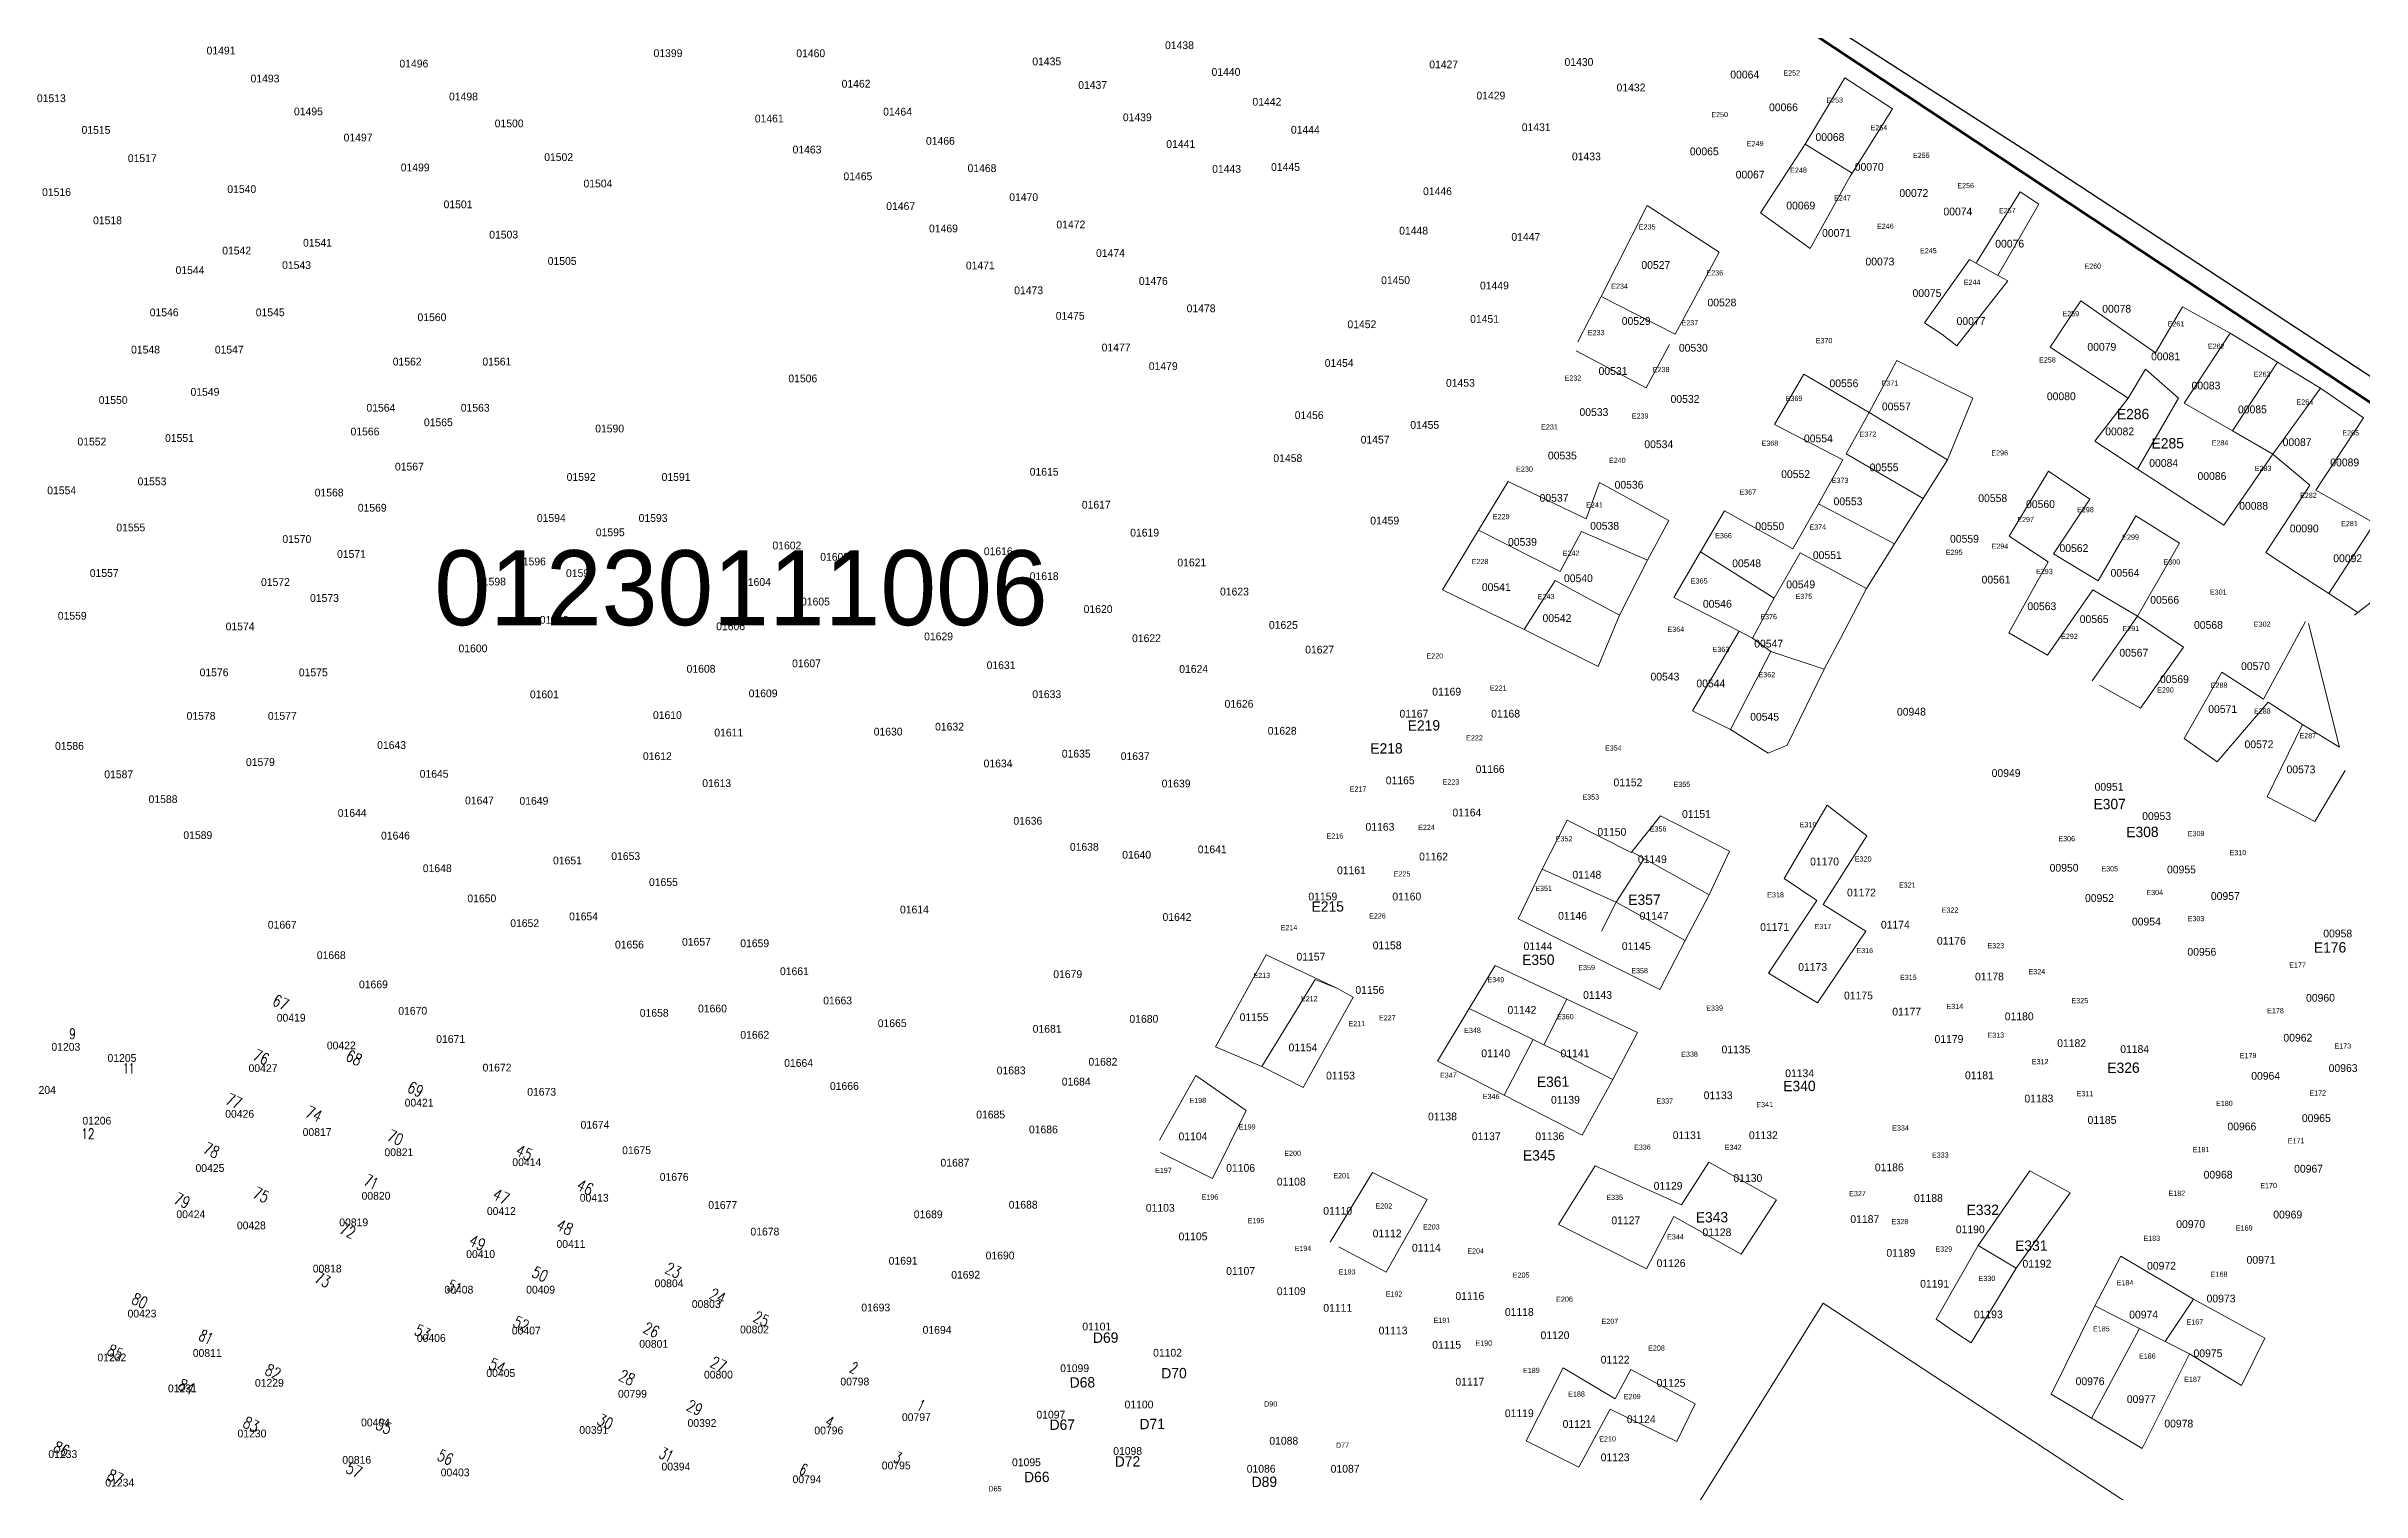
# Model space of a CAD drawing. Header units: metres. Extents: x 245232 to 248406, y 1633796 to 1637634.
# Drawn here: x 247722.2 to 248169.3, y 1634875.2 to 1635154.4 of the extents above; entities that cross this region are included whole.
import ezdxf
from ezdxf.enums import TextEntityAlignment as Align

# ---------------------------------------------------------------- set-up
doc = ezdxf.new("R2010")
doc.units = ezdxf.units.M
doc.header["$MEASUREMENT"] = 0
for name, color, linetype in [('historique_numero_parcelle', 7, 'Continuous'), ('limites_sections', 7, 'Continuous'), ('numero_lot', 7, 'Continuous')]:
    doc.layers.add(name, color=color, linetype=linetype)
doc.layers.add('Limites_Communes', color=7, linetype='Continuous', lineweight=211, plot=False)
doc.layers.add('LIMITES_PARCELLES', color=7, linetype='Continuous', lineweight=0, true_color=0xffffff)
doc.styles.add('Style-FANCY', font='FANCY.shx')
doc.styles.add('Style-STANDARD', font='STANDARD.shx')
doc.styles.add('Style-WORKING', font='WORKING.shx')

msp = doc.modelspace()

# ---------------------------------------------------------------- linework, layer by layer
at = {"layer": 'Limites_Communes', "color": 210, "lineweight": 80, "flags": 128}
msp.add_lwpolyline([(248217.239, 1636236.771), (248275.378, 1636195.051), (248148.552, 1635981.39), (248146.604, 1635975.459), (248342.772, 1635633.766), (248361.87, 1635600.5), (248372.369, 1635589.155), (248359.758, 1635572.275), (248054, 1635163), (248403, 1634932), (247921.696, 1634066.369), (247944, 1634048), (247854, 1633828), (247757.314, 1633862.887), (247659.165, 1633895.42), (247213.478, 1634048.88)], dxfattribs=at)
at = {"layer": 'limites_parcelles'}
for p, q in [((248061.877, 1635135.464), (248069.532, 1635148.284)), ((248069.532, 1635148.284), (248078.716, 1635142.306)), ((248078.716, 1635142.306), (248070.949, 1635129.895)), ((248053.23, 1635122.18), (248061.877, 1635135.464)), ((248070.949, 1635129.895), (248061.877, 1635135.464)), ((248070.578, 1635129.302), (248062.821, 1635115.31)), ((248070.949, 1635129.895), (248070.578, 1635129.302)), ((248022.439, 1635106.083), (248031.344, 1635123.595)), ((248031.344, 1635123.595), (248045.274, 1635114.611)), ((248062.821, 1635115.31), (248053.23, 1635122.18)), ((248094.956, 1635112.647), (248103.397, 1635126.243)), ((248107.012, 1635123.891), (248099.069, 1635110.122)), ((248103.397, 1635126.243), (248107.012, 1635123.891)), ((248045.274, 1635114.611), (248040.214, 1635105.214)), ((248084.899, 1635100.959), (248093.597, 1635113.22)), ((248093.597, 1635113.22), (248099.069, 1635110.122)), ((248100.972, 1635109.045), (248091.147, 1635096.521)), ((248099.069, 1635110.122), (248100.972, 1635109.045)), ((248017.963, 1635097.281), (248022.439, 1635106.083)), ((248036.751, 1635098.785), (248022.439, 1635106.083)), ((248040.214, 1635105.214), (248036.751, 1635098.785)), ((248109.177, 1635096.26), (248115.093, 1635105.213)), ((248115.093, 1635105.213), (248129.482, 1635095.203)), ((248129.482, 1635095.203), (248134.735, 1635104.039)), ((248134.735, 1635104.039), (248143.943, 1635098.959)), ((248088.222, 1635098.8), (248084.899, 1635100.959)), ((248031.16, 1635088.402), (248017.648, 1635095.546)), ((248035.671, 1635096.778), (248031.16, 1635088.402)), ((248091.147, 1635096.521), (248088.222, 1635098.8)), ((248124.258, 1635086.417), (248109.177, 1635096.26)), ((248135.053, 1635085.465), (248143.943, 1635098.959)), ((248143.943, 1635098.959), (248153.1, 1635093.381)), ((248055.936, 1635081.301), (248061.582, 1635091.064)), ((248061.582, 1635091.064), (248074.234, 1635083.642)), ((248074.248, 1635083.669), (248079.584, 1635093.71)), ((248079.584, 1635093.71), (248094.254, 1635086.417)), ((248127.586, 1635092.015), (248124.258, 1635086.417)), ((248133.985, 1635086.401), (248127.586, 1635092.015)), ((248150.003, 1635088.647), (248153.1, 1635093.381)), ((248153.1, 1635093.381), (248161.405, 1635088.322)), ((248094.254, 1635086.417), (248089.333, 1635074.511)), ((248117.775, 1635078.109), (248124.258, 1635086.417)), ((248126.036, 1635072.731), (248133.985, 1635086.401)), ((248144.408, 1635080.094), (248150.003, 1635088.647)), ((248161.405, 1635088.322), (248152.198, 1635075.622)), ((248161.405, 1635088.322), (248169.66, 1635082.607)), ((248074.234, 1635083.642), (248069.781, 1635075.638)), ((248074.234, 1635083.642), (248074.248, 1635083.669)), ((248089.333, 1635074.511), (248074.248, 1635083.669)), ((248144.408, 1635080.094), (248135.053, 1635085.465)), ((248160.453, 1635068.637), (248169.66, 1635082.607)), ((248069.148, 1635074.499), (248055.936, 1635081.301)), ((248126.036, 1635072.731), (248117.775, 1635078.109)), ((248152.198, 1635075.622), (248144.408, 1635080.094)), ((248064.442, 1635066.04), (248069.148, 1635074.499)), ((248069.781, 1635075.638), (248084.621, 1635067.013)), ((248089.333, 1635074.511), (248084.621, 1635067.013)), ((248142.712, 1635061.875), (248126.036, 1635072.731)), ((248152.198, 1635075.622), (248142.712, 1635061.875)), ((248159.285, 1635069.626), (248152.198, 1635075.622)), ((247998.783, 1635060.914), (248004.487, 1635070.346)), ((248004.487, 1635070.346), (248019.574, 1635063.115)), ((248019.574, 1635063.115), (248022.142, 1635070.126)), ((248022.142, 1635070.126), (248035.516, 1635062.764)), ((248101.239, 1635059.747), (248108.859, 1635072.289)), ((248108.859, 1635072.289), (248116.805, 1635066.944)), ((248150.79, 1635056.616), (248159.285, 1635069.626)), ((248171.811, 1635062.261), (248160.453, 1635068.637)), ((248041.653, 1635056.739), (248046.285, 1635064.686)), ((248046.285, 1635064.686), (248059.451, 1635057.315)), ((248059.451, 1635057.315), (248064.442, 1635066.04)), ((248079.119, 1635058.257), (248064.442, 1635066.04)), ((248084.621, 1635067.013), (248079.119, 1635058.257)), ((248116.805, 1635066.944), (248109.823, 1635056.355)), ((247991.809, 1635049.384), (247998.783, 1635060.914)), ((247998.783, 1635060.914), (248014.558, 1635052.954)), ((248014.558, 1635052.954), (248018.689, 1635060.7)), ((248018.689, 1635060.7), (248031.389, 1635055.144)), ((248035.516, 1635062.764), (248031.389, 1635055.144)), ((248108.815, 1635054.826), (248101.239, 1635059.747)), ((248118.42, 1635051.14), (248125.687, 1635063.716)), ((248125.687, 1635063.716), (248134.153, 1635058.435)), ((248171.811, 1635062.261), (248162.956, 1635048.679)), ((248031.389, 1635055.144), (248025.991, 1635044.507)), ((248036.531, 1635047.954), (248041.653, 1635056.739)), ((248041.653, 1635056.739), (248055.845, 1635047.788)), ((248055.845, 1635047.788), (248060.872, 1635056.519)), ((248060.872, 1635056.519), (248073.705, 1635049.64)), ((248079.119, 1635058.257), (248073.705, 1635049.64)), ((248101.207, 1635041.075), (248108.815, 1635054.826)), ((248109.823, 1635056.355), (248118.42, 1635051.14)), ((248134.153, 1635058.435), (248126.004, 1635044.349)), ((248156.698, 1635052.771), (248150.79, 1635056.616)), ((248013.609, 1635051.175), (248007.575, 1635041.713)), ((248017.723, 1635048.96), (248013.609, 1635051.175)), ((248162.956, 1635048.679), (248156.698, 1635052.771)), ((248177.175, 1635051.667), (248168.572, 1635045.007)), ((248007.575, 1635041.713), (247991.809, 1635049.384)), ((248025.991, 1635044.507), (248017.723, 1635048.96)), ((248049.1, 1635041.444), (248036.531, 1635047.954)), ((248051.703, 1635040.096), (248055.845, 1635047.788)), ((248073.705, 1635049.64), (248068.678, 1635039.983)), ((248117.432, 1635049.429), (248108.633, 1635036.802)), ((248126.004, 1635044.349), (248117.432, 1635049.429)), ((248168.572, 1635045.007), (248162.956, 1635048.679)), ((248021.866, 1635034.567), (248007.575, 1635041.713)), ((248025.991, 1635044.507), (248021.866, 1635034.567)), ((248040.112, 1635026.013), (248049.1, 1635041.444)), ((248049.1, 1635041.444), (248051.703, 1635040.096)), ((248117.278, 1635031.816), (248126.004, 1635044.349)), ((248126.004, 1635044.349), (248134.894, 1635038.316)), ((248150.339, 1635028.303), (248158.451, 1635043.277)), ((248159.024, 1635042.92), (248165.038, 1635019)), ((248168.572, 1635045.007), (248167.93, 1635044.51)), ((248047.423, 1635022.441), (248055.201, 1635037.522)), ((248055.201, 1635037.522), (248051.703, 1635040.096)), ((248055.201, 1635037.522), (248055.201, 1635037.522)), ((248055.201, 1635037.522), (248065.521, 1635034.113)), ((248068.678, 1635039.983), (248065.521, 1635034.113)), ((248108.633, 1635036.802), (248101.207, 1635041.075)), ((248134.894, 1635038.316), (248126.639, 1635026.569)), ((248065.521, 1635034.113), (248058.376, 1635019.425)), ((248135.052, 1635020.669), (248142.308, 1635033.51)), ((248142.308, 1635033.51), (248150.339, 1635028.303)), ((248126.639, 1635026.569), (248118.704, 1635031.007)), ((248047.423, 1635022.441), (248040.112, 1635026.013)), ((248151.245, 1635027.716), (248141.448, 1635016.183)), ((248157.913, 1635023.394), (248151.245, 1635027.716)), ((248054.725, 1635017.837), (248047.423, 1635022.441)), ((248058.376, 1635019.425), (248054.725, 1635017.837)), ((248141.448, 1635016.183), (248135.052, 1635020.669)), ((248151.087, 1635009.424), (248157.913, 1635023.394)), ((248165.038, 1635019), (248157.913, 1635023.394)), ((248166.168, 1635014.504), (248160.294, 1635004.661)), ((248028.379, 1634998.84), (248033.929, 1635005.772)), ((248033.929, 1635005.772), (248047.264, 1634998.946)), ((248057.835, 1634993.643), (248066.104, 1635007.809)), ((248066.104, 1635007.809), (248073.773, 1635001.876)), ((248160.294, 1635004.661), (248151.087, 1635009.424)), ((248011.069, 1634995.453), (248015.928, 1635004.94)), ((248015.928, 1635004.94), (248028.242, 1634998.669)), ((248073.773, 1635001.876), (248065.306, 1634988.647)), ((248025.356, 1634989.103), (248030.692, 1634997.421)), ((248028.242, 1634998.669), (248028.379, 1634998.84)), ((248028.379, 1634998.84), (248033.435, 1634996.024)), ((248047.264, 1634998.946), (248043.295, 1634990.532)), ((248006.413, 1634985.897), (248011.069, 1634995.453)), ((248011.069, 1634995.453), (248025.356, 1634989.103)), ((248033.435, 1634996.024), (248043.295, 1634990.532)), ((248064.128, 1634989.435), (248057.835, 1634993.643)), ((248025.356, 1634989.103), (248022.532, 1634983.519)), ((248029.084, 1634987.041), (248025.356, 1634989.103)), ((248043.295, 1634990.532), (248038.711, 1634981.716)), ((248054.772, 1634975.384), (248064.128, 1634989.435)), ((248065.306, 1634988.647), (248073.585, 1634983.473)), ((248020.237, 1634978.983), (248006.413, 1634985.897)), ((248038.711, 1634981.716), (248029.084, 1634987.041)), ((248073.585, 1634983.473), (248064.246, 1634969.677)), ((247947.994, 1634961.119), (247957.774, 1634978.907)), ((247957.774, 1634978.907), (247971.54, 1634972.435)), ((248033.77, 1634972.215), (248020.237, 1634978.983)), ((248038.711, 1634981.716), (248033.77, 1634972.215)), ((247996.989, 1634968.543), (248002.02, 1634976.88)), ((248002.02, 1634976.88), (248015.869, 1634970.346)), ((248064.246, 1634969.677), (248054.772, 1634975.384)), ((247967.254, 1634974.181), (247956.935, 1634957.353)), ((247974.571, 1634970.714), (247964.93, 1634953.29)), ((247971.54, 1634972.435), (247967.254, 1634974.181)), ((247971.54, 1634972.435), (247974.571, 1634970.714)), ((248011.423, 1634961.554), (248015.869, 1634970.346)), ((248015.869, 1634970.346), (248029.463, 1634963.933)), ((247990.873, 1634958.41), (247996.989, 1634968.543)), ((248009.34, 1634962.563), (247996.989, 1634968.543)), ((247956.935, 1634957.353), (247947.994, 1634961.119)), ((248009.34, 1634962.563), (248003.75, 1634951.803)), ((248011.423, 1634961.554), (248009.34, 1634962.563)), ((248013.356, 1634960.618), (248011.423, 1634961.554)), ((248029.463, 1634963.933), (248024.721, 1634954.813)), ((247964.93, 1634953.29), (247956.935, 1634957.353)), ((247997.602, 1634954.957), (247990.873, 1634958.41)), ((248024.721, 1634954.813), (248013.356, 1634960.618)), ((247937.199, 1634943.127), (247944.184, 1634955.615)), ((247944.184, 1634955.615), (247953.917, 1634948.827)), ((248003.75, 1634951.803), (247997.602, 1634954.957)), ((248024.721, 1634954.813), (248018.82, 1634944.071)), ((247953.917, 1634948.827), (247947.434, 1634935.73)), ((248018.82, 1634944.071), (248003.75, 1634951.803)), ((247947.434, 1634935.73), (247937.38, 1634940.757)), ((248037.99, 1634930.662), (248043.274, 1634938.906)), ((248043.274, 1634938.906), (248056.346, 1634931.608)), ((247970.148, 1634923.451), (247978.292, 1634936.856)), ((247978.292, 1634936.856), (247988.896, 1634931.648)), ((248014.246, 1634926.829), (248021.297, 1634938.178)), ((248021.297, 1634938.178), (248037.99, 1634930.662)), ((248095.261, 1634922.811), (248105.267, 1634937.232)), ((248105.267, 1634937.232), (248113.059, 1634932.926)), ((247988.896, 1634931.648), (247980.952, 1634917.61)), ((248056.346, 1634931.608), (248049.497, 1634921.112)), ((248113.059, 1634932.926), (248102.608, 1634918.403)), ((248031.237, 1634918.283), (248014.246, 1634926.829)), ((248036.533, 1634928.388), (248031.237, 1634918.283)), ((248049.497, 1634921.112), (248036.533, 1634928.388)), ((247980.952, 1634917.61), (247971.818, 1634922.548)), ((248087.137, 1634908.536), (248095.261, 1634922.811)), ((248099.892, 1634920.033), (248095.261, 1634922.811)), ((248117.826, 1634911.124), (248122.846, 1634920.705)), ((248122.846, 1634920.705), (248136.876, 1634912.447)), ((248102.608, 1634918.403), (248093.89, 1634903.961)), ((248102.608, 1634918.403), (248099.892, 1634920.033)), ((248136.876, 1634912.447), (248131.388, 1634904.245)), ((248136.876, 1634912.447), (248150.635, 1634904.906)), ((248038.98, 1634869.452), (248065.306, 1634911.653)), ((248065.306, 1634911.653), (248129.865, 1634869.32)), ((248091.343, 1634905.687), (248087.137, 1634908.536)), ((248109.36, 1634894.058), (248117.826, 1634911.124)), ((248117.826, 1634911.124), (248126.419, 1634906.765)), ((248093.89, 1634903.961), (248091.343, 1634905.687)), ((248126.419, 1634906.765), (248120.934, 1634896.5)), ((248126.419, 1634906.765), (248131.388, 1634904.245)), ((248131.388, 1634904.245), (248131.388, 1634904.245)), ((248131.388, 1634904.245), (248136.083, 1634901.864)), ((248150.635, 1634904.906), (248146.109, 1634895.773)), ((248007.993, 1634885.05), (248015.102, 1634899.152)), ((248015.102, 1634899.152), (248025.156, 1634893.198)), ((248025.156, 1634893.198), (248028.198, 1634898.84)), ((248028.198, 1634898.84), (248040.609, 1634892.226)), ((248136.083, 1634901.864), (248126.954, 1634883.607)), ((248146.109, 1634895.773), (248136.083, 1634901.864)), ((248117.156, 1634889.427), (248109.36, 1634894.058)), ((248120.934, 1634896.5), (248117.156, 1634889.427)), ((248024.218, 1634891.176), (248018.178, 1634879.957)), ((248037.098, 1634884.944), (248024.218, 1634891.176)), ((248040.609, 1634892.226), (248037.098, 1634884.944)), ((248126.954, 1634883.607), (248117.156, 1634889.427)), ((248018.178, 1634879.957), (248007.993, 1634885.05))]:
    msp.add_line(p, q, dxfattribs=at)
at = {"layer": 'limites_sections', "flags": 128}
msp.add_lwpolyline([(248016.729, 1635190.575), (248105.364, 1635133.689), (248324.308, 1634990.153), (248405.641, 1634932.819), (248395.666, 1634939.647), (248358.293, 1634948.51), (248343.608, 1634951.13), (248329.63, 1634960.838), (248375.045, 1634889.564), (248373.678, 1634887.632), (248366.444, 1634882.825), (248358.78, 1634877.731), (248357.336, 1634876.772), (248350.573, 1634872.278), (248337.953, 1634869.51), (248293.838, 1634859.833), (248269.331, 1634854.458), (247970.381, 1634755.738), (247970.381, 1634755.738), (247922.933, 1634741.71), (247785.8, 1634694.735), (247783.534, 1634753.015), (247657.284, 1634763.969)], dxfattribs=at)

# ---------------------------------------------------------------- texts
at = {"layer": 'historique_numero_parcelle', "style": 'Style-FANCY'}
for s, p in [('01491', (247755.96, 1635153.548)), ('01399', (247842.274, 1635153.037)), ('01460', (247869.841, 1635153.019)), ('01438', (247941.042, 1635154.572)), ('01493', (247764.456, 1635148.149)), ('01496', (247793.202, 1635151.028)), ('01435', (247915.41, 1635151.453)), ('01440', (247950.019, 1635149.413)), ('01427', (247992.054, 1635150.868)), ('01430', (248018.179, 1635151.333)), ('00064', (248050.193, 1635148.911)), ('01513', (247723.195, 1635144.338)), ('01498', (247802.785, 1635144.67)), ('01462', (247878.585, 1635147.14)), ('01437', (247924.273, 1635146.894)), ('01442', (247957.924, 1635143.655)), ('01429', (248001.171, 1635144.855)), ('01432', (248028.24, 1635146.414)), ('01495', (247772.84, 1635141.791)), ('01500', (247811.599, 1635139.473)), ('01461', (247861.825, 1635140.422)), ('01464', (247886.603, 1635141.742)), ('01439', (247932.897, 1635140.656)), ('00066', (248057.673, 1635142.586)), ('01515', (247731.819, 1635138.22)), ('01497', (247782.422, 1635136.752)), ('01466', (247894.875, 1635136.103)), ('01441', (247941.284, 1635135.497)), ('01444', (247965.344, 1635138.256)), ('01431', (248009.923, 1635138.736)), ('00068', (248066.64, 1635136.837)), ('01517', (247740.753, 1635132.758)), ('01499', (247793.455, 1635130.972)), ('01502', (247821.156, 1635132.96)), ('01463', (247869.122, 1635134.424)), ('01468', (247902.9, 1635130.825)), ('01443', (247950.139, 1635130.698)), ('01445', (247961.518, 1635131.058)), ('01433', (248019.616, 1635133.098)), ('00065', (248042.383, 1635134.077)), ('00070', (248074.228, 1635131.087)), ('01516', (247724.197, 1635126.209)), ('01540', (247759.966, 1635126.785)), ('01504', (247828.742, 1635127.87)), ('01465', (247878.944, 1635129.265)), ('01446', (247990.868, 1635126.374)), ('00067', (248051.235, 1635129.592)), ('00072', (248082.85, 1635126.028)), ('01501', (247801.726, 1635123.843)), ('01467', (247887.209, 1635123.507)), ('01470', (247910.955, 1635125.237)), ('00069', (248061.007, 1635123.613)), ('00074', (248091.351, 1635122.463)), ('01518', (247734.045, 1635120.761)), ('01503', (247810.543, 1635117.999)), ('01469', (247895.473, 1635119.188)), ('01472', (247920.058, 1635119.959)), ('01448', (247986.253, 1635118.774)), ('01447', (248007.92, 1635117.56)), ('00071', (248067.914, 1635118.323)), ('01542', (247758.981, 1635114.921)), ('01541', (247774.595, 1635116.429)), ('01505', (247821.832, 1635112.909)), ('01474', (247927.717, 1635114.44)), ('00073', (248076.297, 1635112.804)), ('00076', (248101.36, 1635116.253)), ('01544', (247749.973, 1635111.135)), ('01543', (247770.548, 1635112.11)), ('01471', (247902.579, 1635112.041)), ('01476', (247935.988, 1635109.041)), ('01450', (247982.768, 1635109.197)), ('01449', (248001.857, 1635108.169)), ('00527', (248033.025, 1635112.132)), ('01473', (247911.913, 1635107.242)), ('01478', (247945.211, 1635103.763)), ('00528', (248045.787, 1635104.888)), ('00075', (248085.38, 1635106.709)), ('00078', (248122.018, 1635103.683)), ('01546', (247744.979, 1635102.992)), ('01545', (247765.461, 1635102.992)), ('01560', (247796.697, 1635102.047)), ('01475', (247919.938, 1635102.323)), ('01452', (247976.267, 1635100.686)), ('01451', (247999.956, 1635101.725)), ('00529', (248029.232, 1635101.323)), ('00077', (248093.887, 1635101.305)), ('01548', (247741.385, 1635095.794)), ('01547', (247757.555, 1635095.794)), ('01477', (247928.802, 1635096.205)), ('00530', (248040.268, 1635096.148)), ('00079', (248119.143, 1635096.324)), ('00081', (248131.454, 1635094.484)), ('01562', (247791.906, 1635093.478)), ('01561', (247809.231, 1635093.478)), ('01506', (247868.308, 1635090.229)), ('01479', (247937.905, 1635092.606)), ('01454', (247971.88, 1635093.214)), ('00531', (248024.757, 1635091.663)), ('01550', (247735.139, 1635086.058)), ('01549', (247752.859, 1635087.635)), ('01453', (247995.295, 1635089.375)), ('00532', (248038.659, 1635086.259)), ('00556', (248069.346, 1635089.29)), ('00080', (248111.326, 1635086.78)), ('00083', (248139.262, 1635088.85)), ('01564', (247786.834, 1635084.566)), ('01565', (247797.929, 1635081.755)), ('01563', (247805.047, 1635084.566)), ('01456', (247966.087, 1635083.13)), ('01455', (247988.405, 1635081.249)), ('00533', (248021.069, 1635083.729)), ('00557', (248079.463, 1635084.822)), ('00085', (248148.23, 1635084.25)), ('01552', (247731.032, 1635078.038)), ('01551', (247747.947, 1635078.723)), ('01566', (247783.761, 1635079.973)), ('01590', (247831.005, 1635080.553)), ('01457', (247978.818, 1635078.4)), ('00534', (248033.593, 1635077.52)), ('00554', (248064.412, 1635078.645)), ('00082', (248122.592, 1635079.995)), ('00087', (248156.852, 1635077.925)), ('01567', (247792.335, 1635073.199)), ('01615', (247914.909, 1635072.205)), ('01458', (247961.964, 1635074.835)), ('00535', (248014.976, 1635075.335)), ('00555', (248077.098, 1635073.06)), ('00084', (248131.093, 1635073.9)), ('00089', (248166.049, 1635074.016)), ('01554', (247725.194, 1635068.614)), ('01553', (247742.635, 1635070.348)), ('01568', (247776.844, 1635068.186)), ('01592', (247825.496, 1635071.196)), ('01591', (247843.83, 1635071.196)), ('00536', (248027.852, 1635069.7)), ('00552', (248060.018, 1635071.746)), ('00086', (248140.412, 1635071.371)), ('01569', (247785.158, 1635065.254)), ('01594', (247819.74, 1635063.278)), ('01593', (247839.39, 1635063.278)), ('01617', (247924.971, 1635065.847)), ('00537', (248013.366, 1635067.17)), ('00553', (248070.135, 1635066.489)), ('00558', (248098.084, 1635067.105)), ('00560', (248107.303, 1635065.945)), ('00088', (248148.459, 1635065.621)), ('01555', (247738.538, 1635061.445)), ('01570', (247770.604, 1635059.21)), ('01595', (247831.125, 1635060.519)), ('01619', (247934.313, 1635060.448)), ('01459', (247980.671, 1635062.775)), ('00539', (248007.273, 1635058.661)), ('00538', (248023.138, 1635061.766)), ('00550', (248055.025, 1635061.692)), ('00559', (248092.625, 1635059.262)), ('00090', (248158.231, 1635061.252)), ('01571', (247781.153, 1635056.331)), ('01596', (247815.909, 1635054.882)), ('01602', (247865.231, 1635057.968)), ('01603', (247874.461, 1635055.775)), ('01616', (247906.046, 1635056.849)), ('01621', (247943.423, 1635054.69)), ('00548', (248050.551, 1635054.529)), ('00551', (248066.136, 1635056.106)), ('00562', (248113.759, 1635057.46)), ('00092', (248166.624, 1635055.502)), ('01557', (247733.406, 1635052.65)), ('01572', (247766.471, 1635050.903)), ('01598', (247808.189, 1635051.001)), ('01597', (247825.362, 1635052.621)), ('01604', (247859.357, 1635050.917)), ('01618', (247914.909, 1635052.05)), ('00541', (248002.217, 1635049.922)), ('00540', (248018.073, 1635051.646)), ('00549', (248060.996, 1635050.456)), ('00561', (248098.715, 1635051.376)), ('00564', (248123.626, 1635052.691)), ('01573', (247775.938, 1635047.822)), ('01605', (247870.75, 1635047.133)), ('01620', (247925.327, 1635045.692)), ('01623', (247951.661, 1635049.072)), ('00546', (248044.901, 1635046.71)), ('00563', (248107.565, 1635046.233)), ('00566', (248131.29, 1635047.472)), ('01559', (247727.231, 1635044.395)), ('01574', (247759.642, 1635042.342)), ('01599', (247820.303, 1635043.613)), ('01606', (247854.363, 1635042.354)), ('01625', (247961.107, 1635042.628)), ('00542', (248013.934, 1635043.942)), ('00565', (248117.664, 1635043.754)), ('00568', (248139.737, 1635042.628)), ('01600', (247804.612, 1635038.095)), ('01629', (247894.522, 1635040.407)), ('01622', (247934.67, 1635040.054)), ('01627', (247968.105, 1635037.864)), ('00547', (248054.821, 1635039.022)), ('00567', (248125.322, 1635037.259)), ('01576', (247754.618, 1635033.464)), ('01575', (247773.782, 1635033.464)), ('01608', (247848.655, 1635034.156)), ('01607', (247869.023, 1635035.205)), ('01631', (247906.589, 1635034.857)), ('01624', (247943.783, 1635034.127)), ('00543', (248034.784, 1635032.648)), ('00569', (248133.167, 1635032.152)), ('00570', (248148.821, 1635034.668)), ('01601', (247818.395, 1635029.217)), ('01609', (247860.641, 1635029.413)), ('01633', (247915.412, 1635029.255)), ('01626', (247952.532, 1635027.397)), ('01169', (247992.634, 1635029.74)), ('00544', (248043.647, 1635031.334)), ('01578', (247752.103, 1635025.066)), ('01577', (247767.793, 1635025.066)), ('01610', (247842.158, 1635025.214)), ('01632', (247896.639, 1635022.98)), ('01167', (247986.311, 1635025.486)), ('01168', (248004.016, 1635025.486)), ('00545', (248054.033, 1635024.895)), ('00948', (248082.38, 1635025.865)), ('00571', (248142.486, 1635026.369)), ('01586', (247726.697, 1635019.261)), ('01643', (247788.898, 1635019.421)), ('01611', (247854.001, 1635021.838)), ('01630', (247884.781, 1635022.02)), ('01628', (247960.874, 1635022.185)), ('00572', (248149.497, 1635019.573)), ('01579', (247763.568, 1635016.143)), ('01645', (247797.111, 1635013.868)), ('01612', (247840.215, 1635017.279)), ('01634', (247906.004, 1635015.874)), ('01635', (247921.103, 1635017.762)), ('01637', (247932.481, 1635017.282)), ('01166', (248001.027, 1635014.792)), ('00949', (248100.66, 1635014.021)), ('00573', (248157.606, 1635014.73)), ('01587', (247736.211, 1635013.777)), ('01613', (247851.673, 1635012.06)), ('01639', (247940.387, 1635012.003)), ('01165', (247983.667, 1635012.607)), ('01152', (248027.641, 1635012.215)), ('00951', (248120.54, 1635011.364)), ('01588', (247744.767, 1635008.978)), ('01644', (247781.294, 1635006.327)), ('01647', (247805.872, 1635008.727)), ('01649', (247816.382, 1635008.656)), ('01164', (247996.536, 1635006.397)), ('01151', (248040.871, 1635006.121)), ('00953', (248129.728, 1635005.713)), ('01589', (247751.482, 1635002.031)), ('01646', (247789.651, 1635001.94)), ('01636', (247911.76, 1635004.805)), ('01163', (247979.758, 1635003.637)), ('01150', (248024.537, 1635002.671)), ('01651', (247822.866, 1634997.139)), ('01653', (247834.116, 1634997.979)), ('01638', (247922.66, 1634999.767)), ('01640', (247932.771, 1634998.246)), ('01641', (247947.364, 1634999.293)), ('01162', (247990.105, 1634997.888)), ('01149', (248032.348, 1634997.381)), ('01170', (248065.603, 1634996.932)), ('01648', (247797.716, 1634995.643)), ('01655', (247841.392, 1634992.958)), ('01161', (247974.249, 1634995.243)), ('01148', (248019.702, 1634994.391)), ('00950', (248111.859, 1634995.725)), ('00955', (248134.524, 1634995.397)), ('01650', (247806.327, 1634989.821)), ('01614', (247889.86, 1634987.667)), ('01159', (247968.722, 1634990.183)), ('01160', (247984.932, 1634990.183)), ('01172', (248072.731, 1634990.952)), ('00952', (248118.691, 1634989.877)), ('00957', (248142.998, 1634990.271)), ('01667', (247767.784, 1634984.727)), ('01652', (247814.592, 1634985.023)), ('01654', (247825.964, 1634986.342)), ('01642', (247940.556, 1634986.22)), ('01146', (248016.943, 1634986.457)), ('01147', (248032.693, 1634986.457)), ('01171', (248055.955, 1634984.283)), ('01174', (248079.277, 1634984.743)), ('00954', (248127.75, 1634985.343)), ('00958', (248164.703, 1634983.035)), ('01668', (247777.247, 1634978.849)), ('01656', (247834.822, 1634980.892)), ('01657', (247847.77, 1634981.441)), ('01659', (247859.012, 1634981.147)), ('01157', (247966.422, 1634978.569)), ('01158', (247981.138, 1634980.754)), ('01144', (248010.268, 1634980.592)), ('01145', (248029.244, 1634980.592)), ('01176', (248090.091, 1634981.638)), ('00956', (248138.465, 1634979.495)), ('01661', (247866.687, 1634975.749)), ('01679', (247919.464, 1634975.186)), ('01173', (248063.304, 1634976.578)), ('01178', (248097.448, 1634974.739)), ('01669', (247785.391, 1634973.211)), ('01663', (247875.029, 1634970.099)), ('01156', (247977.804, 1634972.13)), ('01143', (248021.771, 1634971.163)), ('01175', (248072.156, 1634971.059)), ('00960', (248161.369, 1634970.616)), ('00419', (247769.508, 1634966.775)), ('01670', (247792.985, 1634968.106)), ('01658', (247839.608, 1634967.711)), ('01660', (247850.867, 1634968.55)), ('01665', (247885.569, 1634965.712)), ('01681', (247915.489, 1634964.629)), ('01680', (247934.165, 1634966.549)), ('01155', (247955.443, 1634966.869)), ('01142', (248007.171, 1634968.288)), ('01177', (248081.468, 1634967.954)), ('01180', (248103.197, 1634967.034)), ('01203', (247726.001, 1634961.139)), ('00422', (247779.185, 1634961.417)), ('01671', (247800.308, 1634962.661)), ('01662', (247859.033, 1634963.47)), ('01154', (247964.892, 1634961.033)), ('01135', (248048.5, 1634960.649)), ('01179', (248089.631, 1634962.665)), ('01182', (248113.314, 1634961.86)), ('01184', (248125.493, 1634960.71)), ('00962', (248157, 1634962.912)), ('01205', (247736.831, 1634959.001)), ('00427', (247764.073, 1634957.029)), ('01672', (247809.257, 1634957.142)), ('01664', (247867.493, 1634958.034)), ('01683', (247908.533, 1634956.591)), ('01682', (247926.26, 1634958.271)), ('01140', (248002.112, 1634959.894)), ('01141', (248017.412, 1634959.894)), ('01134', (248060.795, 1634956.049)), ('00963', (248165.738, 1634957.047)), ('01204', (247721.291, 1634952.802)), ('01673', (247817.881, 1634952.463)), ('01666', (247876.329, 1634953.578)), ('01684', (247921.103, 1634954.432)), ('01153', (247972.142, 1634955.6)), ('01133', (248045.051, 1634951.794)), ('01181', (248095.503, 1634955.65)), ('00964', (248150.785, 1634955.552)), ('01206', (247731.986, 1634946.886)), ('00426', (247759.564, 1634948.208)), ('00421', (247794.213, 1634950.362)), ('01685', (247904.58, 1634948.074)), ('01138', (247991.83, 1634947.705)), ('01139', (248015.57, 1634950.925)), ('01183', (248106.99, 1634951.165)), ('01185', (248119.177, 1634947.026)), ('00965', (248160.564, 1634947.388)), ('00817', (247774.518, 1634944.691)), ('01674', (247828.176, 1634946.105)), ('01686', (247914.761, 1634945.194)), ('01104', (247943.645, 1634943.86)), ('01137', (248000.28, 1634943.881)), ('01136', (248012.552, 1634943.881)), ('01131', (248039.082, 1634944.09)), ('01132', (248053.789, 1634944.09)), ('00966', (248146.194, 1634945.778)), ('00821', (247790.307, 1634940.793)), ('00414', (247815.005, 1634938.873)), ('01675', (247836.207, 1634941.186)), ('01687', (247897.682, 1634938.776)), ('01186', (248078.108, 1634937.867)), ('00425', (247753.825, 1634937.745)), ('01676', (247843.463, 1634936.029)), ('01106', (247952.849, 1634937.765)), ('01108', (247962.621, 1634935.121)), ('01129', (248035.394, 1634934.316)), ('01130', (248050.8, 1634935.81)), ('00968', (248141.595, 1634936.464)), ('00967', (248159.07, 1634937.614)), ('00820', (247785.891, 1634932.383)), ('00412', (247810.092, 1634929.436)), ('00413', (247828.027, 1634932.001)), ('01677', (247852.84, 1634930.613)), ('01688', (247910.859, 1634930.661)), ('01103', (247937.329, 1634930.061)), ('01110', (247971.592, 1634929.486)), ('01188', (248085.662, 1634931.954)), ('00424', (247750.129, 1634928.82)), ('00428', (247761.819, 1634926.666)), ('00819', (247781.589, 1634927.253)), ('01678', (247860.985, 1634925.472)), ('01689', (247892.523, 1634928.81)), ('01105', (247943.652, 1634924.541)), ('01112', (247981.134, 1634925.117)), ('01127', (248027.232, 1634927.646)), ('01128', (248044.821, 1634925.346)), ('01187', (248073.378, 1634927.88)), ('01190', (248093.743, 1634925.908)), ('00970', (248136.307, 1634926.919)), ('00969', (248155.046, 1634928.759)), ('00410', (247806.095, 1634921.128)), ('00411', (247823.527, 1634923.076)), ('01690', (247906.403, 1634920.858)), ('01114', (247988.715, 1634922.357)), ('01189', (248080.341, 1634921.374)), ('00971', (248149.882, 1634920.019)), ('00818', (247776.465, 1634918.329)), ('00804', (247842.473, 1634915.485)), ('01691', (247887.678, 1634919.839)), ('01692', (247899.754, 1634917.136)), ('01107', (247952.849, 1634917.872)), ('01126', (248035.969, 1634919.367)), ('01192', (248106.619, 1634919.272)), ('00972', (248130.673, 1634918.87)), ('00408', (247801.89, 1634914.255)), ('00409', (247817.673, 1634914.255)), ('00803', (247849.654, 1634911.485)), ('01109', (247962.621, 1634913.962)), ('01116', (247997.114, 1634913.043)), ('01191', (248086.854, 1634915.395)), ('00973', (248142.17, 1634912.545)), ('00423', (247740.707, 1634909.639)), ('00802', (247858.98, 1634906.561)), ('01693', (247882.394, 1634910.809)), ('01101', (247925.068, 1634907.139)), ('01111', (247971.601, 1634910.742)), ('01118', (248006.656, 1634909.938)), ('01193', (248097.225, 1634909.481)), ('00974', (248127.217, 1634909.441)), ('00406', (247796.561, 1634904.92)), ('00407', (247814.906, 1634906.356)), ('00801', (247839.517, 1634903.791)), ('01694', (247894.228, 1634906.49)), ('01102', (247938.74, 1634902.079)), ('01113', (247982.284, 1634906.373)), ('01115', (247992.63, 1634903.613)), ('01120', (248013.551, 1634905.453)), ('01232', (247734.885, 1634901.165)), ('00811', (247753.3, 1634902.024)), ('00405', (247809.987, 1634898.15)), ('00800', (247852.011, 1634897.842)), ('01099', (247920.802, 1634899.088)), ('01122', (248025.162, 1634900.738)), ('00975', (248139.641, 1634901.966)), ('01231', (247748.496, 1634895.2)), ('01229', (247765.298, 1634896.27)), ('00799', (247835.409, 1634894.149)), ('00798', (247878.35, 1634896.509)), ('01117', (247997.114, 1634896.484)), ('01125', (248035.969, 1634896.253)), ('00976', (248116.878, 1634896.562)), ('00977', (248126.764, 1634893.112)), ('00797', (247890.238, 1634889.636)), ('01097', (247916.204, 1634890.119)), ('01100', (247933.222, 1634892.074)), ('01119', (248006.656, 1634890.389)), ('01124', (248030.214, 1634889.239)), ('01230', (247761.936, 1634886.48)), ('00404', (247785.794, 1634888.61)), ('00391', (247827.937, 1634887.17)), ('00392', (247848.835, 1634888.504)), ('00796', (247873.328, 1634887.071)), ('01088', (247961.182, 1634885.078)), ('01121', (248017.814, 1634888.319)), ('00978', (248134.007, 1634888.397)), ('01233', (247725.41, 1634882.503)), ('00816', (247782.17, 1634881.391)), ('00394', (247843.807, 1634880.092)), ('00795', (247886.344, 1634880.301)), ('01095', (247911.49, 1634880.92)), ('01098', (247931.034, 1634883.105)), ('01086', (247956.813, 1634879.673)), ('01087', (247973.024, 1634879.673)), ('01123', (248025.162, 1634881.879)), ('01234', (247736.407, 1634876.997)), ('00403', (247801.173, 1634878.968)), ('00794', (247869.119, 1634877.634))]:
    msp.add_text(s, height=1.5, rotation=0.1323, dxfattribs=at).set_placement(p, align=Align.MIDDLE_CENTER)
at = {"layer": 'limites_sections', "linetype": 'Continuous', "lineweight": 0, "style": 'Style-FANCY'}
msp.add_text('01230111006', height=14.47425, dxfattribs=at).set_placement((247856.376, 1635049.809), align=Align.MIDDLE_CENTER)
at = {"layer": 'numero_lot', "linetype": 'Continuous'}
for s, height, style, p in [('E252', 1, 'Style-WORKING', (248057.654, 1635148.71)), ('E253', 1, 'Style-WORKING', (248065.951, 1635143.444)), ('E250', 1, 'Style-WORKING', (248043.738, 1635140.677)), ('E249', 1, 'Style-WORKING', (248050.612, 1635135.07)), ('E254', 1, 'Style-WORKING', (248074.494, 1635138.13)), ('E248', 1, 'Style-WORKING', (248058.973, 1635129.934)), ('E255', 1, 'Style-WORKING', (248082.677, 1635132.783)), ('E256', 1, 'Style-WORKING', (248091.255, 1635126.959)), ('E247', 1, 'Style-WORKING', (248067.442, 1635124.56)), ('E257', 1, 'Style-WORKING', (248099.288, 1635122.134)), ('E235', 1, 'Style-WORKING', (248029.745, 1635118.981)), ('E246', 1, 'Style-WORKING', (248075.738, 1635119.099)), ('E245', 1, 'Style-FANCY', (248084.045, 1635114.369)), ('E234', 1, 'Style-WORKING', (248024.417, 1635107.529)), ('E236', 1, 'Style-WORKING', (248042.797, 1635110.107)), ('E244', 1, 'Style-WORKING', (248092.484, 1635108.287)), ('E260', 1, 'Style-FANCY', (248115.794, 1635111.405)), ('E233', 1, 'Style-WORKING', (248019.908, 1635098.553)), ('E237', 1, 'Style-WORKING', (248037.98, 1635100.457)), ('E259', 1, 'Style-WORKING', (248111.543, 1635102.209)), ('E261', 1, 'Style-WORKING', (248131.855, 1635100.258)), ('E370', 1, 'Style-WORKING', (248063.907, 1635097.012)), ('E262', 1, 'Style-WORKING', (248139.639, 1635095.934)), ('E232', 1, 'Style-WORKING', (248015.397, 1635089.783)), ('E238', 1, 'Style-WORKING', (248032.438, 1635091.43)), ('E258', 1, 'Style-WORKING', (248107.03, 1635093.282)), ('E263', 1, 'Style-WORKING', (248148.491, 1635090.53)), ('E369', 1, 'Style-WORKING', (248058.107, 1635085.856)), ('E371', 1, 'Style-WORKING', (248076.624, 1635088.805)), ('E264', 1, 'Style-WORKING', (248156.743, 1635085.159)), ('E239', 1, 'Style-WORKING', (248028.387, 1635082.463)), ('E286', 2, 'Style-WORKING', (248122.059, 1635082.32)), ('E231', 1, 'Style-WORKING', (248010.887, 1635080.356)), ('E368', 1, 'Style-WORKING', (248053.449, 1635077.2)), ('E372', 1, 'Style-WORKING', (248072.364, 1635078.945)), ('E285', 2, 'Style-WORKING', (248128.764, 1635076.671)), ('E284', 1, 'Style-WORKING', (248140.357, 1635077.28)), ('E265', 1, 'Style-WORKING', (248165.598, 1635079.215)), ('E230', 1, 'Style-WORKING', (248006.067, 1635072.204)), ('E240', 1, 'Style-WORKING', (248023.978, 1635073.9)), ('E296', 1, 'Style-WORKING', (248097.822, 1635075.341)), ('E283', 1, 'Style-WORKING', (248148.667, 1635072.337)), ('E367', 1, 'Style-WORKING', (248049.171, 1635067.772)), ('E373', 1, 'Style-WORKING', (248066.979, 1635070.029)), ('E229', 1, 'Style-WORKING', (248001.557, 1635063.022)), ('E241', 1, 'Style-WORKING', (248019.569, 1635065.291)), ('E298', 1, 'Style-WORKING', (248114.377, 1635064.359)), ('E282', 1, 'Style-WORKING', (248157.429, 1635067.142)), ('E366', 1, 'Style-WORKING', (248044.483, 1635059.357)), ('E374', 1, 'Style-WORKING', (248062.677, 1635061.018)), ('E297', 1, 'Style-FANCY', (248102.829, 1635062.474)), ('E299', 1, 'Style-WORKING', (248123.088, 1635059.067)), ('E281', 1, 'Style-WORKING', (248165.355, 1635061.687)), ('E228', 1, 'Style-WORKING', (247997.461, 1635054.36)), ('E242', 1, 'Style-WORKING', (248015.063, 1635055.954)), ('E295', 1, 'Style-FANCY', (248089.036, 1635056.142)), ('E294', 1, 'Style-WORKING', (248097.863, 1635057.322)), ('E300', 1, 'Style-FANCY', (248131.063, 1635054.274)), ('E365', 1, 'Style-WORKING', (248039.788, 1635050.599)), ('E293', 1, 'Style-WORKING', (248106.445, 1635052.443)), ('E243', 1, 'Style-WORKING', (248010.245, 1635047.588)), ('E375', 1, 'Style-FANCY', (248059.988, 1635047.627)), ('E301', 1, 'Style-WORKING', (248140.024, 1635048.453)), ('E364', 1, 'Style-WORKING', (248035.285, 1635041.275)), ('E376', 1, 'Style-WORKING', (248053.208, 1635043.702)), ('E291', 1, 'Style-WORKING', (248123.149, 1635041.423)), ('E302', 1, 'Style-WORKING', (248148.516, 1635042.254)), ('E220', 1, 'Style-WORKING', (247988.739, 1635036.132)), ('E363', 1, 'Style-WORKING', (248043.987, 1635037.388)), ('E292', 1, 'Style-FANCY', (248111.283, 1635039.904)), ('E362', 1, 'Style-WORKING', (248052.853, 1635032.505)), ('E221', 1, 'Style-WORKING', (248000.989, 1635029.914)), ('E290', 1, 'Style-FANCY', (248129.822, 1635029.547)), ('E289', 1, 'Style-WORKING', (248140.199, 1635030.473)), ('E219', 2, 'Style-WORKING', (247985.126, 1635022.188)), ('E288', 1, 'Style-WORKING', (248148.524, 1635025.479)), ('E218', 2, 'Style-WORKING', (247977.904, 1635017.756)), ('E222', 1, 'Style-WORKING', (247996.408, 1635020.308)), ('E354', 1, 'Style-WORKING', (248023.211, 1635018.341)), ('E287', 1, 'Style-WORKING', (248157.307, 1635020.735)), ('E217', 1, 'Style-WORKING', (247973.913, 1635010.43)), ('E223', 1, 'Style-WORKING', (247991.852, 1635011.778)), ('E355', 1, 'Style-WORKING', (248036.453, 1635011.328)), ('E353', 1, 'Style-WORKING', (248018.841, 1635008.875)), ('E307', 2, 'Style-WORKING', (248117.547, 1635007.009)), ('E216', 1, 'Style-WORKING', (247969.434, 1635001.352)), ('E224', 1, 'Style-WORKING', (247987.136, 1635003.019)), ('E352', 1, 'Style-FANCY', (248013.691, 1635000.808)), ('E356', 1, 'Style-WORKING', (248031.852, 1635002.71)), ('E319', 1, 'Style-WORKING', (248060.814, 1635003.526)), ('E306', 1, 'Style-WORKING', (248110.758, 1635000.829)), ('E308', 2, 'Style-WORKING', (248123.873, 1635001.622)), ('E309', 1, 'Style-WORKING', (248135.75, 1635001.825)), ('E320', 1, 'Style-WORKING', (248071.459, 1634996.912)), ('E310', 1, 'Style-WORKING', (248143.809, 1634998.138)), ('E225', 1, 'Style-WORKING', (247982.42, 1634994.042)), ('E351', 1, 'Style-WORKING', (248009.747, 1634991.236)), ('E321', 1, 'Style-WORKING', (248079.975, 1634991.9)), ('E305', 1, 'Style-WORKING', (248119.071, 1634995.022)), ('E215', 2, 'Style-WORKING', (247966.549, 1634987.219)), ('E357', 2, 'Style-WORKING', (248027.707, 1634988.536)), ('E318', 1, 'Style-WORKING', (248054.54, 1634989.99)), ('E322', 1, 'Style-WORKING', (248088.225, 1634987.039)), ('E304', 1, 'Style-WORKING', (248127.752, 1634990.445)), ('E214', 1, 'Style-WORKING', (247960.58, 1634983.66)), ('E226', 1, 'Style-WORKING', (247977.657, 1634985.916)), ('E317', 1, 'Style-WORKING', (248063.684, 1634983.875)), ('E303', 1, 'Style-WORKING', (248135.719, 1634985.388)), ('E350', 2, 'Style-WORKING', (248007.222, 1634976.938)), ('E316', 1, 'Style-WORKING', (248071.758, 1634979.242)), ('E323', 1, 'Style-WORKING', (248097.072, 1634980.171)), ('E176', 2, 'Style-WORKING', (248160.102, 1634979.313)), ('E213', 1, 'Style-WORKING', (247955.326, 1634974.426)), ('E349', 1, 'Style-WORKING', (248000.517, 1634973.604)), ('E359', 1, 'Style-WORKING', (248018.052, 1634975.95)), ('E358', 1, 'Style-WORKING', (248028.287, 1634975.354)), ('E315', 1, 'Style-WORKING', (248080.172, 1634974.052)), ('E324', 1, 'Style-WORKING', (248104.997, 1634975.158)), ('E177', 1, 'Style-WORKING', (248155.343, 1634976.457)), ('E212', 1, 'Style-WORKING', (247964.498, 1634969.922)), ('E325', 1, 'Style-WORKING', (248113.283, 1634969.562)), ('E211', 1, 'Style-WORKING', (247973.671, 1634965.12)), ('E227', 1, 'Style-WORKING', (247979.559, 1634966.247)), ('E360', 1, 'Style-WORKING', (248013.933, 1634966.457)), ('E339', 1, 'Style-WORKING', (248042.765, 1634968.119)), ('E314', 1, 'Style-WORKING', (248089.149, 1634968.438)), ('E178', 1, 'Style-WORKING', (248151.076, 1634967.609)), ('E348', 1, 'Style-WORKING', (247996.023, 1634963.808)), ('E313', 1, 'Style-WORKING', (248097.06, 1634962.892)), ('E173', 1, 'Style-WORKING', (248164.067, 1634960.81)), ('E338', 1, 'Style-WORKING', (248037.919, 1634959.212)), ('E312', 1, 'Style-WORKING', (248105.639, 1634957.78)), ('E326', 2, 'Style-WORKING', (248120.217, 1634956.084)), ('E179', 1, 'Style-WORKING', (248145.786, 1634958.947)), ('E347', 1, 'Style-WORKING', (247991.34, 1634955.167)), ('E346', 1, 'Style-WORKING', (247999.619, 1634951.054)), ('E361', 2, 'Style-WORKING', (248010.054, 1634953.384)), ('E340', 2, 'Style-WORKING', (248057.637, 1634952.558)), ('E311', 1, 'Style-WORKING', (248114.281, 1634951.592)), ('E172', 1, 'Style-WORKING', (248159.224, 1634951.716)), ('E198', 1, 'Style-WORKING', (247942.961, 1634950.281)), ('E337', 1, 'Style-WORKING', (248033.134, 1634950.176)), ('E341', 1, 'Style-WORKING', (248052.435, 1634949.495)), ('E180', 1, 'Style-WORKING', (248141.198, 1634949.711)), ('E199', 1, 'Style-WORKING', (247952.511, 1634945.164)), ('E334', 1, 'Style-WORKING', (248078.676, 1634944.967)), ('E171', 1, 'Style-WORKING', (248155.055, 1634942.487)), ('E200', 1, 'Style-WORKING', (247961.284, 1634940.074)), ('E345', 2, 'Style-WORKING', (248007.37, 1634939.169)), ('E336', 1, 'Style-WORKING', (248028.827, 1634941.25)), ('E342', 1, 'Style-WORKING', (248046.361, 1634941.238)), ('E333', 1, 'Style-WORKING', (248086.349, 1634939.734)), ('E181', 1, 'Style-WORKING', (248136.705, 1634940.794)), ('E197', 1, 'Style-WORKING', (247936.336, 1634936.769)), ('E201', 1, 'Style-WORKING', (247970.742, 1634935.752)), ('E170', 1, 'Style-WORKING', (248149.747, 1634933.839)), ('E196', 1, 'Style-WORKING', (247945.317, 1634931.633)), ('E202', 1, 'Style-WORKING', (247978.896, 1634929.899)), ('E335', 1, 'Style-WORKING', (248023.463, 1634931.566)), ('E327', 1, 'Style-WORKING', (248070.365, 1634932.301)), ('E332', 2, 'Style-WORKING', (248093.043, 1634928.638)), ('E182', 1, 'Style-WORKING', (248132.015, 1634932.36)), ('E195', 1, 'Style-WORKING', (247954.201, 1634927.07)), ('E203', 1, 'Style-WORKING', (247988.065, 1634925.857)), ('E343', 2, 'Style-WORKING', (248040.749, 1634927.212)), ('E328', 1, 'Style-WORKING', (248078.55, 1634926.888)), ('E169', 1, 'Style-WORKING', (248145.038, 1634925.65)), ('E194', 1, 'Style-WORKING', (247963.276, 1634921.705)), ('E204', 1, 'Style-WORKING', (247996.619, 1634921.213)), ('E344', 1, 'Style-WORKING', (248035.208, 1634923.947)), ('E329', 1, 'Style-WORKING', (248087.019, 1634921.59)), ('E331', 2, 'Style-WORKING', (248102.417, 1634921.738)), ('E183', 1, 'Style-WORKING', (248127.18, 1634923.658)), ('E193', 1, 'Style-WORKING', (247971.819, 1634917.168)), ('E205', 1, 'Style-WORKING', (248005.408, 1634916.551)), ('E330', 1, 'Style-WORKING', (248095.345, 1634915.914)), ('E168', 1, 'Style-WORKING', (248140.19, 1634916.73)), ('E192', 1, 'Style-WORKING', (247980.872, 1634912.91)), ('E206', 1, 'Style-WORKING', (248013.786, 1634911.904)), ('E184', 1, 'Style-WORKING', (248122.01, 1634915.078)), ('E191', 1, 'Style-WORKING', (247990.092, 1634907.83)), ('E207', 1, 'Style-WORKING', (248022.543, 1634907.634)), ('E167', 1, 'Style-WORKING', (248135.51, 1634907.506)), ('D69', 2, 'Style-WORKING', (247924.346, 1634903.973)), ('E190', 1, 'Style-WORKING', (247998.196, 1634903.419)), ('E208', 1, 'Style-WORKING', (248031.539, 1634902.471)), ('E185', 1, 'Style-WORKING', (248117.439, 1634906.177)), ('D70', 2, 'Style-WORKING', (247937.544, 1634897.102)), ('E189', 1, 'Style-FANCY', (248007.383, 1634898.142)), ('E186', 1, 'Style-WORKING', (248126.323, 1634900.921)), ('D68', 2, 'Style-WORKING', (247919.851, 1634895.329)), ('E188', 1, 'Style-FANCY', (248016.104, 1634893.579)), ('E209', 1, 'Style-WORKING', (248026.862, 1634893.098)), ('E187', 1, 'Style-WORKING', (248135.056, 1634896.423)), ('D90', 1, 'Style-FANCY', (247957.392, 1634891.687)), ('D67', 2, 'Style-WORKING', (247915.964, 1634887.159)), ('D71', 2, 'Style-WORKING', (247933.329, 1634887.293)), ('E210', 1, 'Style-WORKING', (248022.103, 1634884.922)), ('D72', 2, 'Style-WORKING', (247928.556, 1634880.063)), ('D77', 1, 'Style-WORKING', (247971.263, 1634883.716)), ('D65', 1, 'Style-FANCY', (247904.153, 1634875.294)), ('D66', 2, 'Style-WORKING', (247911.045, 1634877.062)), ('D89', 2, 'Style-WORKING', (247954.992, 1634876.131))]:
    msp.add_text(s, height=height, rotation=0.51224, dxfattribs=dict(at, style=style)).set_placement(p)
at = {"layer": 'numero_lot', "linetype": 'Continuous', "style": 'Style-STANDARD'}
for s, width, p in [('67', 0.833333, (247766.642, 1634971.349)), ('76', 0.833333, (247762.863, 1634960.806)), ('68', 0.833333, (247780.813, 1634960.671)), ('77', 0.833333, (247757.6, 1634952.292)), ('69', 0.833333, (247792.69, 1634954.589)), ('74', 0.885416, (247772.985, 1634949.859)), ('70', 0.833333, (247788.776, 1634945.263)), ('78', 0.833333, (247753.281, 1634942.831)), ('45', 0.885416, (247813.592, 1634942.383)), ('71', 0.708333, (247784.322, 1634936.613)), ('46', 0.885416, (247825.35, 1634935.725)), ('79', 0.833333, (247747.612, 1634933.099)), ('75', 0.833333, (247762.863, 1634934.181)), ('47', 0.885416, (247809.13, 1634933.915)), ('72', 0.833333, (247779.598, 1634927.288)), ('48', 0.885416, (247821.417, 1634928.002)), ('49', 0.885416, (247804.539, 1634924.995)), ('73', 0.833333, (247774.74, 1634917.827)), ('50', 0.833333, (247816.713, 1634918.889)), ('23', 0.833333, (247842.444, 1634919.63)), ('80', 0.833333, (247739.424, 1634913.756)), ('51', 0.708333, (247800.404, 1634916.288)), ('24', 0.885416, (247850.939, 1634914.66)), ('53', 0.833333, (247794.039, 1634907.69)), ('52', 0.833333, (247813.088, 1634909.312)), ('26', 0.833333, (247838.22, 1634908.115)), ('25', 0.833333, (247859.446, 1634910.252)), ('85', 0.833333, (247734.701, 1634903.822)), ('81', 0.708333, (247752.414, 1634906.661)), ('82', 0.833333, (247765.168, 1634900.038)), ('54', 0.885416, (247808.384, 1634901.203)), ('28', 0.833333, (247833.496, 1634898.924)), ('27', 0.833333, (247851.176, 1634901.492)), ('2', 0.666667, (247878.12, 1634900.45)), ('84', 0.885416, (247748.399, 1634897.2)), ('83', 0.833333, (247760.917, 1634889.868)), ('30', 0.833333, (247829.312, 1634890.409)), ('29', 0.833333, (247846.587, 1634893.113)), ('4', 0.770832, (247873.339, 1634890.023)), ('1', 0.416664, (247891.262, 1634893.072)), ('55', 0.833333, (247786.578, 1634889.485)), ('86', 0.833333, (247724.309, 1634885.137)), ('57', 0.833333, (247780.813, 1634881.064)), ('56', 0.833333, (247798.435, 1634883.516)), ('31', 0.708333, (247841.324, 1634883.922)), ('6', 0.666667, (247868.384, 1634880.813)), ('3', 0.666666, (247886.603, 1634883.072)), ('87', 0.833333, (247734.701, 1634879.697))]:
    msp.add_text(s, height=2.25, rotation=335, dxfattribs=dict(at, width=width)).set_placement(p, align=Align.TOP_LEFT)
at = {"layer": 'numero_lot', "linetype": 'Continuous', "char_height": 2, "attachment_point": 1, "line_spacing_factor": 0.819163, "style": 'Style-STANDARD'}
for s, insert in [('\\H1x;\\W0.809524;9', (247726.629, 1634964.669)), ('\\H1x;\\W0.690475;11', (247737.072, 1634957.982)), ('\\H1x;\\W0.809524;12', (247728.979, 1634945.353))]:
    msp.add_mtext(s, dxfattribs=dict(at, insert=insert))

doc.saveas('drawing.dxf')
